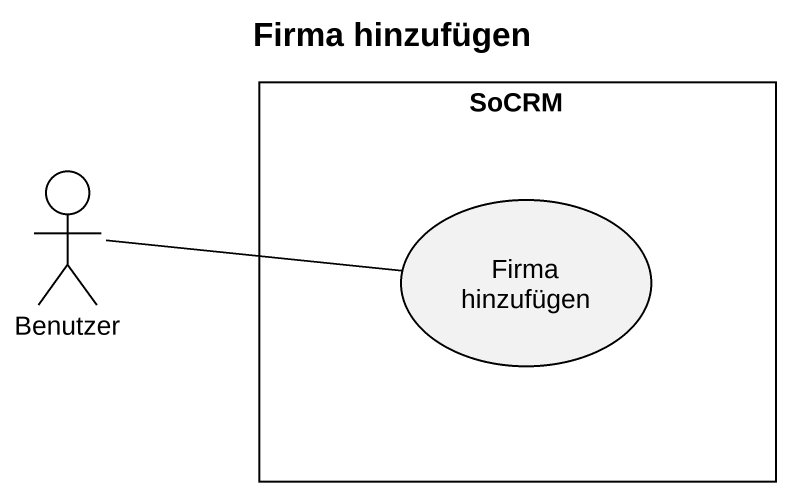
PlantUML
@startuml
title Firma hinzufügen
rectangle SoCRM {
  usecase "Firma hinzufügen" as Firma_hinzufügen
}
actor Benutzer
Benutzer -right- Firma_hinzufügen
@enduml
